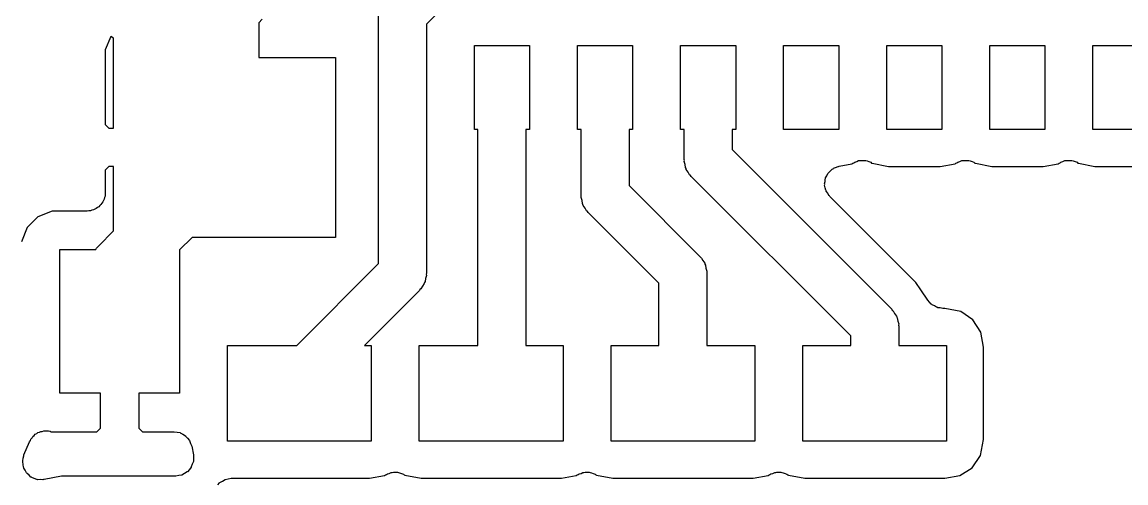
# Model space of a CAD drawing. Extents: x 132.7 to 187.3, y -127.3 to -72.7.
# Drawn here: x 164.493 to 169.098, y -102.823 to -100.903 of the extents above; entities that cross this region are included whole.
import ezdxf

# ---------------------------------------------------------------- set-up
doc = ezdxf.new("R2010")
doc.units = 0
doc.header["$MEASUREMENT"] = 0
doc.layers.add('BLACK', color=7, linetype='CONTINUOUS')

msp = doc.modelspace()

# ---------------------------------------------------------------- linework, layer by layer
at = {"layer": 'Black'}
for p, q in [((166.381, -100.71), (166.18, -100.911)), ((165.495, -100.89), (165.48, -100.905)), ((165.98, -101.909), (165.98, -100.87)), ((165.48, -100.905), (165.48, -101.05)), ((166.18, -100.911), (166.18, -101.95)), ((164.863, -100.963), (164.84, -101.018)), ((164.875, -100.97), (164.863, -100.963)), ((164.875, -101.345), (164.875, -100.97)), ((164.84, -101.018), (164.84, -101.33)), ((166.38, -101.35), (166.38, -101)), ((166.38, -101), (166.61, -101)), ((166.61, -101), (166.61, -101.35)), ((166.81, -101.35), (166.81, -101)), ((166.81, -101), (167.04, -101)), ((167.04, -101), (167.04, -101.35)), ((167.24, -101.35), (167.24, -101)), ((167.24, -101), (167.47, -101)), ((167.47, -101), (167.47, -101.35)), ((167.67, -101.35), (167.67, -101)), ((167.67, -101), (167.9, -101)), ((167.9, -101), (167.9, -101.35)), ((168.1, -101.35), (168.1, -101)), ((168.1, -101), (168.33, -101)), ((168.33, -101), (168.33, -101.35)), ((168.53, -101.35), (168.53, -101)), ((168.53, -101), (168.76, -101)), ((168.76, -101), (168.76, -101.35)), ((168.96, -101.35), (168.96, -101)), ((168.96, -101), (169.19, -101)), ((165.48, -101.05), (165.8, -101.05)), ((165.8, -101.05), (165.8, -101.8)), ((164.84, -101.33), (164.855, -101.345)), ((164.855, -101.345), (164.875, -101.345)), ((166.395, -101.35), (166.38, -101.35)), ((166.395, -102.25), (166.395, -101.35)), ((166.61, -101.35), (166.595, -101.35)), ((166.595, -101.35), (166.595, -102.25)), ((166.825, -101.35), (166.81, -101.35)), ((166.825, -101.625), (166.825, -101.35)), ((167.04, -101.35), (167.025, -101.35)), ((167.025, -101.35), (167.025, -101.584)), ((167.255, -101.35), (167.24, -101.35)), ((167.255, -101.475), (167.255, -101.35)), ((167.47, -101.35), (167.455, -101.35)), ((167.455, -101.35), (167.455, -101.434)), ((167.9, -101.35), (167.67, -101.35)), ((168.33, -101.35), (168.1, -101.35)), ((168.76, -101.35), (168.53, -101.35)), ((169.19, -101.35), (168.96, -101.35)), ((167.455, -101.434), (168.121, -102.099)), ((167.256, -101.479), (167.255, -101.475)), ((167.255, -101.484), (167.256, -101.479)), ((167.259, -101.496), (167.255, -101.484)), ((167.902, -101.503), (167.955, -101.493)), ((167.955, -101.493), (167.959, -101.49)), ((167.959, -101.49), (167.963, -101.489)), ((167.963, -101.489), (167.967, -101.486)), ((167.967, -101.486), (167.975, -101.484)), ((167.975, -101.484), (167.983, -101.48)), ((167.983, -101.48), (167.987, -101.48)), ((167.987, -101.48), (167.992, -101.479)), ((167.992, -101.479), (168, -101.479)), ((168, -101.479), (168.009, -101.479)), ((168.009, -101.479), (168.013, -101.48)), ((168.013, -101.48), (168.018, -101.481)), ((168.018, -101.481), (168.026, -101.484)), ((168.026, -101.484), (168.034, -101.487)), ((168.034, -101.487), (168.037, -101.49)), ((168.037, -101.49), (168.04, -101.491)), ((168.04, -101.491), (168.108, -101.504)), ((168.323, -101.504), (168.385, -101.493)), ((168.385, -101.493), (168.389, -101.49)), ((168.389, -101.49), (168.393, -101.489)), ((168.393, -101.489), (168.397, -101.486)), ((168.397, -101.486), (168.405, -101.484)), ((168.405, -101.484), (168.413, -101.48)), ((168.413, -101.48), (168.417, -101.48)), ((168.417, -101.48), (168.422, -101.479)), ((168.422, -101.479), (168.43, -101.479)), ((168.43, -101.479), (168.439, -101.479)), ((168.439, -101.479), (168.443, -101.48)), ((168.443, -101.48), (168.448, -101.481)), ((168.448, -101.481), (168.456, -101.484)), ((168.456, -101.484), (168.464, -101.487)), ((168.464, -101.487), (168.467, -101.49)), ((168.467, -101.49), (168.47, -101.491)), ((168.47, -101.491), (168.538, -101.504)), ((168.753, -101.504), (168.815, -101.493)), ((168.815, -101.493), (168.819, -101.49)), ((168.819, -101.49), (168.823, -101.489)), ((168.823, -101.489), (168.827, -101.486)), ((168.827, -101.486), (168.835, -101.484)), ((168.835, -101.484), (168.843, -101.48)), ((168.843, -101.48), (168.847, -101.48)), ((168.847, -101.48), (168.852, -101.479)), ((168.852, -101.479), (168.86, -101.479)), ((168.86, -101.479), (168.869, -101.479)), ((168.869, -101.479), (168.873, -101.48)), ((168.873, -101.48), (168.878, -101.481)), ((168.878, -101.481), (168.886, -101.484)), ((168.886, -101.484), (168.894, -101.487)), ((168.894, -101.487), (168.897, -101.49)), ((168.897, -101.49), (168.9, -101.491)), ((168.9, -101.491), (168.968, -101.504)), ((164.855, -101.505), (164.84, -101.52)), ((164.84, -101.52), (164.84, -101.615)), ((164.875, -101.505), (164.855, -101.505)), ((164.875, -101.773), (164.875, -101.505)), ((167.261, -101.509), (167.259, -101.496)), ((167.263, -101.513), (167.261, -101.509)), ((167.264, -101.517), (167.263, -101.513)), ((167.272, -101.528), (167.264, -101.517)), ((167.278, -101.539), (167.272, -101.528)), ((167.282, -101.542), (167.278, -101.539)), ((167.85, -101.543), (167.855, -101.533)), ((167.855, -101.533), (167.857, -101.531)), ((167.857, -101.531), (167.858, -101.529)), ((167.858, -101.529), (167.866, -101.522)), ((167.866, -101.522), (167.873, -101.515)), ((167.873, -101.515), (167.876, -101.514)), ((167.876, -101.514), (167.878, -101.512)), ((167.878, -101.512), (167.887, -101.508)), ((167.887, -101.508), (167.897, -101.504)), ((167.897, -101.504), (167.899, -101.504)), ((167.899, -101.504), (167.902, -101.503)), ((168.108, -101.504), (168.323, -101.504)), ((168.538, -101.504), (168.753, -101.504)), ((168.968, -101.504), (169.183, -101.504)), ((167.025, -101.584), (167.321, -101.879)), ((167.284, -101.546), (167.282, -101.542)), ((167.95, -102.211), (167.284, -101.546)), ((167.841, -101.577), (167.843, -101.567)), ((167.842, -101.58), (167.841, -101.577)), ((167.841, -101.583), (167.842, -101.58)), ((167.844, -101.593), (167.841, -101.583)), ((167.843, -101.567), (167.844, -101.557)), ((167.844, -101.557), (167.845, -101.554)), ((167.845, -101.552), (167.85, -101.543)), ((167.845, -101.554), (167.845, -101.552)), ((164.839, -101.628), (164.837, -101.634)), ((164.84, -101.615), (164.839, -101.621)), ((164.839, -101.621), (164.839, -101.628)), ((166.826, -101.629), (166.825, -101.625)), ((166.825, -101.634), (166.826, -101.629)), ((167.846, -101.603), (167.844, -101.593)), ((167.847, -101.605), (167.846, -101.603)), ((167.848, -101.608), (167.847, -101.605)), ((167.854, -101.616), (167.848, -101.608)), ((167.859, -101.625), (167.854, -101.616)), ((167.861, -101.627), (167.859, -101.625)), ((167.863, -101.629), (167.861, -101.627)), ((168.222, -101.988), (167.863, -101.629)), ((164.808, -101.676), (164.802, -101.68)), ((164.813, -101.672), (164.808, -101.676)), ((164.817, -101.667), (164.813, -101.672)), ((164.822, -101.663), (164.817, -101.667)), ((164.826, -101.658), (164.822, -101.663)), ((164.83, -101.652), (164.826, -101.658)), ((164.832, -101.646), (164.83, -101.652)), ((164.835, -101.641), (164.832, -101.646)), ((164.837, -101.634), (164.835, -101.641)), ((166.829, -101.646), (166.825, -101.634)), ((166.831, -101.659), (166.829, -101.646)), ((166.833, -101.663), (166.831, -101.659)), ((166.834, -101.667), (166.833, -101.663)), ((166.842, -101.678), (166.834, -101.667)), ((166.848, -101.689), (166.842, -101.678)), ((164.559, -101.714), (164.514, -101.759)), ((164.618, -101.69), (164.559, -101.714)), ((164.765, -101.69), (164.618, -101.69)), ((164.771, -101.689), (164.765, -101.69)), ((164.778, -101.689), (164.771, -101.689)), ((164.784, -101.687), (164.778, -101.689)), ((164.791, -101.685), (164.784, -101.687)), ((164.796, -101.682), (164.791, -101.685)), ((164.802, -101.68), (164.796, -101.682)), ((166.852, -101.692), (166.848, -101.689)), ((166.854, -101.696), (166.852, -101.692)), ((167.15, -101.991), (166.854, -101.696)), ((164.514, -101.759), (164.49, -101.818)), ((164.812, -101.837), (164.875, -101.773)), ((165.202, -101.8), (165.15, -101.852)), ((165.8, -101.8), (165.202, -101.8)), ((164.65, -102.45), (164.65, -101.85)), ((164.65, -101.85), (164.801, -101.85)), ((164.801, -101.85), (164.804, -101.845)), ((164.804, -101.845), (164.808, -101.841)), ((164.808, -101.841), (164.812, -101.837)), ((165.15, -101.852), (165.15, -102.45)), ((167.321, -101.879), (167.323, -101.883)), ((167.323, -101.883), (167.327, -101.886)), ((167.327, -101.886), (167.333, -101.897)), ((167.333, -101.897), (167.341, -101.908)), ((167.341, -101.908), (167.342, -101.912)), ((165.639, -102.25), (165.98, -101.909)), ((166.18, -101.95), (166.179, -101.954)), ((166.179, -101.954), (166.18, -101.959)), ((167.342, -101.912), (167.344, -101.916)), ((167.344, -101.916), (167.346, -101.929)), ((167.346, -101.929), (167.35, -101.941)), ((167.35, -101.941), (167.349, -101.946)), ((167.349, -101.946), (167.35, -101.95)), ((167.35, -101.95), (167.35, -102.25)), ((166.171, -101.992), (166.163, -102.003)), ((166.172, -101.988), (166.171, -101.992)), ((166.174, -101.984), (166.172, -101.988)), ((166.176, -101.971), (166.174, -101.984)), ((166.18, -101.959), (166.176, -101.971)), ((167.15, -102.25), (167.15, -101.991)), ((168.242, -102.018), (168.222, -101.988)), ((166.151, -102.021), (165.921, -102.25)), ((166.153, -102.017), (166.151, -102.021)), ((166.157, -102.014), (166.153, -102.017)), ((166.163, -102.003), (166.157, -102.014)), ((168.271, -102.062), (168.242, -102.018)), ((168.242, -102.018), (168.242, -102.018)), ((168.279, -102.07), (168.271, -102.062)), ((168.285, -102.078), (168.279, -102.07)), ((168.287, -102.079), (168.285, -102.078)), ((168.289, -102.081), (168.287, -102.079)), ((168.299, -102.086), (168.289, -102.081)), ((168.308, -102.091), (168.299, -102.086)), ((168.31, -102.091), (168.308, -102.091)), ((168.313, -102.093), (168.31, -102.091)), ((168.121, -102.099), (168.123, -102.103)), ((168.123, -102.103), (168.127, -102.106)), ((168.127, -102.106), (168.133, -102.117)), ((168.133, -102.117), (168.141, -102.128)), ((168.141, -102.128), (168.142, -102.132)), ((168.142, -102.132), (168.144, -102.136)), ((168.144, -102.136), (168.146, -102.149)), ((168.323, -102.094), (168.313, -102.093)), ((168.334, -102.096), (168.323, -102.094)), ((168.342, -102.096), (168.334, -102.096)), ((168.409, -102.109), (168.342, -102.096)), ((168.46, -102.143), (168.409, -102.109)), ((168.146, -102.149), (168.15, -102.161)), ((168.15, -102.161), (168.149, -102.166)), ((168.149, -102.166), (168.15, -102.17)), ((168.15, -102.17), (168.15, -102.25)), ((168.493, -102.195), (168.46, -102.143)), ((167.95, -102.25), (167.95, -102.211)), ((168.504, -102.257), (168.493, -102.195)), ((165.35, -102.65), (165.35, -102.25)), ((165.35, -102.25), (165.639, -102.25)), ((165.921, -102.25), (165.95, -102.25)), ((165.95, -102.25), (165.95, -102.65)), ((166.15, -102.65), (166.15, -102.25)), ((166.15, -102.25), (166.395, -102.25)), ((166.595, -102.25), (166.75, -102.25)), ((166.75, -102.25), (166.75, -102.65)), ((166.95, -102.65), (166.95, -102.25)), ((166.95, -102.25), (167.15, -102.25)), ((167.35, -102.25), (167.55, -102.25)), ((167.55, -102.25), (167.55, -102.65)), ((167.75, -102.65), (167.75, -102.25)), ((167.75, -102.25), (167.95, -102.25)), ((168.15, -102.25), (168.35, -102.25)), ((168.35, -102.25), (168.35, -102.65)), ((168.504, -102.642), (168.504, -102.257)), ((164.82, -102.45), (164.65, -102.45)), ((164.82, -102.595), (164.82, -102.45)), ((165.15, -102.45), (164.98, -102.45)), ((164.98, -102.45), (164.98, -102.595)), ((164.805, -102.61), (164.82, -102.595)), ((164.98, -102.595), (164.995, -102.61)), ((164.528, -102.647), (164.53, -102.641)), ((164.53, -102.641), (164.535, -102.636)), ((164.535, -102.636), (164.538, -102.63)), ((164.538, -102.63), (164.543, -102.626)), ((164.543, -102.626), (164.548, -102.621)), ((164.548, -102.621), (164.554, -102.618)), ((164.554, -102.618), (164.559, -102.614)), ((164.559, -102.614), (164.565, -102.612)), ((164.565, -102.612), (164.571, -102.609)), ((164.571, -102.609), (164.577, -102.609)), ((164.577, -102.609), (164.584, -102.607)), ((164.584, -102.607), (164.59, -102.607)), ((164.59, -102.607), (164.597, -102.606)), ((164.597, -102.606), (164.603, -102.607)), ((164.603, -102.607), (164.61, -102.608)), ((164.61, -102.608), (164.615, -102.61)), ((164.615, -102.61), (164.805, -102.61)), ((164.995, -102.61), (165.127, -102.61)), ((165.127, -102.61), (165.14, -102.612)), ((165.14, -102.612), (165.152, -102.614)), ((165.152, -102.614), (165.152, -102.614)), ((165.152, -102.614), (165.153, -102.615)), ((165.153, -102.615), (165.164, -102.621)), ((165.164, -102.621), (165.175, -102.627)), ((165.175, -102.627), (165.175, -102.627)), ((165.175, -102.627), (165.175, -102.628)), ((165.175, -102.628), (165.183, -102.637)), ((165.183, -102.637), (165.192, -102.647)), ((168.491, -102.709), (168.504, -102.642)), ((164.501, -102.707), (164.524, -102.652)), ((164.524, -102.652), (164.528, -102.647)), ((165.192, -102.647), (165.192, -102.647)), ((165.192, -102.647), (165.192, -102.647)), ((165.192, -102.647), (165.196, -102.659)), ((165.196, -102.659), (165.201, -102.671)), ((165.201, -102.671), (165.208, -102.707)), ((165.95, -102.65), (165.35, -102.65)), ((166.75, -102.65), (166.15, -102.65)), ((167.55, -102.65), (166.95, -102.65)), ((168.35, -102.65), (167.75, -102.65)), ((164.496, -102.732), (164.498, -102.721)), ((164.496, -102.734), (164.496, -102.732)), ((164.496, -102.736), (164.496, -102.734)), ((164.498, -102.747), (164.496, -102.736)), ((164.498, -102.721), (164.5, -102.711)), ((164.5, -102.711), (164.501, -102.709)), ((164.501, -102.709), (164.501, -102.707)), ((165.208, -102.734), (165.203, -102.745)), ((165.208, -102.707), (165.208, -102.707)), ((165.208, -102.707), (165.208, -102.708)), ((165.208, -102.708), (165.208, -102.72)), ((165.208, -102.72), (165.208, -102.733)), ((165.208, -102.733), (165.208, -102.733)), ((165.208, -102.733), (165.208, -102.734)), ((168.457, -102.76), (168.491, -102.709)), ((164.499, -102.758), (164.498, -102.747)), ((164.5, -102.76), (164.499, -102.758)), ((164.5, -102.762), (164.5, -102.76)), ((164.506, -102.771), (164.5, -102.762)), ((164.511, -102.781), (164.506, -102.771)), ((164.513, -102.783), (164.511, -102.781)), ((164.514, -102.784), (164.513, -102.783)), ((165.182, -102.778), (165.171, -102.784)), ((165.183, -102.777), (165.182, -102.778)), ((165.182, -102.778), (165.182, -102.778)), ((165.191, -102.768), (165.183, -102.777)), ((165.199, -102.758), (165.191, -102.768)), ((165.203, -102.745), (165.199, -102.757)), ((165.199, -102.757), (165.199, -102.758)), ((165.199, -102.758), (165.199, -102.758)), ((166.025, -102.784), (166.033, -102.78)), ((166.033, -102.78), (166.037, -102.78)), ((166.037, -102.78), (166.042, -102.779)), ((166.042, -102.779), (166.05, -102.779)), ((166.05, -102.779), (166.059, -102.779)), ((166.059, -102.779), (166.063, -102.78)), ((166.063, -102.78), (166.068, -102.781)), ((166.068, -102.781), (166.076, -102.784)), ((166.825, -102.784), (166.833, -102.78)), ((166.833, -102.78), (166.837, -102.78)), ((166.837, -102.78), (166.842, -102.779)), ((166.842, -102.779), (166.85, -102.779)), ((166.85, -102.779), (166.859, -102.779)), ((166.859, -102.779), (166.863, -102.78)), ((166.863, -102.78), (166.868, -102.781)), ((166.868, -102.781), (166.876, -102.784)), ((167.625, -102.784), (167.633, -102.78)), ((167.633, -102.78), (167.637, -102.78)), ((167.637, -102.78), (167.642, -102.779)), ((167.642, -102.779), (167.65, -102.779)), ((167.65, -102.779), (167.659, -102.779)), ((167.659, -102.779), (167.663, -102.78)), ((167.663, -102.78), (167.668, -102.781)), ((167.668, -102.781), (167.676, -102.784)), ((168.405, -102.793), (168.457, -102.76)), ((164.522, -102.791), (164.514, -102.784)), ((164.53, -102.799), (164.522, -102.791)), ((164.532, -102.8), (164.53, -102.799)), ((164.534, -102.801), (164.532, -102.8)), ((164.544, -102.805), (164.534, -102.801)), ((164.554, -102.809), (164.544, -102.805)), ((164.556, -102.809), (164.554, -102.809)), ((164.558, -102.81), (164.556, -102.809)), ((164.569, -102.809), (164.558, -102.81)), ((164.58, -102.81), (164.569, -102.809)), ((164.582, -102.809), (164.58, -102.81)), ((164.585, -102.809), (164.582, -102.809)), ((164.657, -102.796), (164.585, -102.809)), ((165.134, -102.796), (164.657, -102.796)), ((165.135, -102.796), (165.134, -102.796)), ((165.134, -102.796), (165.134, -102.796)), ((165.147, -102.793), (165.135, -102.796)), ((165.16, -102.791), (165.147, -102.793)), ((165.171, -102.784), (165.16, -102.791)), ((165.16, -102.791), (165.16, -102.791)), ((165.16, -102.791), (165.16, -102.791)), ((165.309, -102.832), (165.317, -102.823)), ((165.317, -102.823), (165.318, -102.822)), ((165.318, -102.822), (165.329, -102.816)), ((165.318, -102.822), (165.318, -102.822)), ((165.329, -102.816), (165.34, -102.809)), ((165.34, -102.809), (165.353, -102.807)), ((165.34, -102.809), (165.34, -102.809)), ((165.34, -102.809), (165.34, -102.809)), ((165.353, -102.807), (165.365, -102.804)), ((165.365, -102.804), (165.366, -102.804)), ((165.366, -102.804), (165.366, -102.804)), ((165.366, -102.804), (165.943, -102.804)), ((165.943, -102.804), (166.005, -102.793)), ((166.005, -102.793), (166.009, -102.79)), ((166.009, -102.79), (166.013, -102.789)), ((166.013, -102.789), (166.017, -102.786)), ((166.017, -102.786), (166.025, -102.784)), ((166.076, -102.784), (166.084, -102.787)), ((166.084, -102.787), (166.087, -102.79)), ((166.087, -102.79), (166.09, -102.791)), ((166.09, -102.791), (166.158, -102.804)), ((166.158, -102.804), (166.743, -102.804)), ((166.743, -102.804), (166.805, -102.793)), ((166.805, -102.793), (166.809, -102.79)), ((166.809, -102.79), (166.813, -102.789)), ((166.813, -102.789), (166.817, -102.786)), ((166.817, -102.786), (166.825, -102.784)), ((166.876, -102.784), (166.884, -102.787)), ((166.884, -102.787), (166.887, -102.79)), ((166.887, -102.79), (166.89, -102.791)), ((166.89, -102.791), (166.958, -102.804)), ((166.958, -102.804), (167.543, -102.804)), ((167.543, -102.804), (167.605, -102.793)), ((167.605, -102.793), (167.609, -102.79)), ((167.609, -102.79), (167.613, -102.789)), ((167.613, -102.789), (167.617, -102.786)), ((167.617, -102.786), (167.625, -102.784)), ((167.676, -102.784), (167.684, -102.787)), ((167.684, -102.787), (167.687, -102.79)), ((167.687, -102.79), (167.69, -102.791)), ((167.69, -102.791), (167.758, -102.804)), ((167.758, -102.804), (168.343, -102.804)), ((168.343, -102.804), (168.405, -102.793))]:
    msp.add_line(p, q, dxfattribs=at)

doc.saveas('drawing.dxf')
